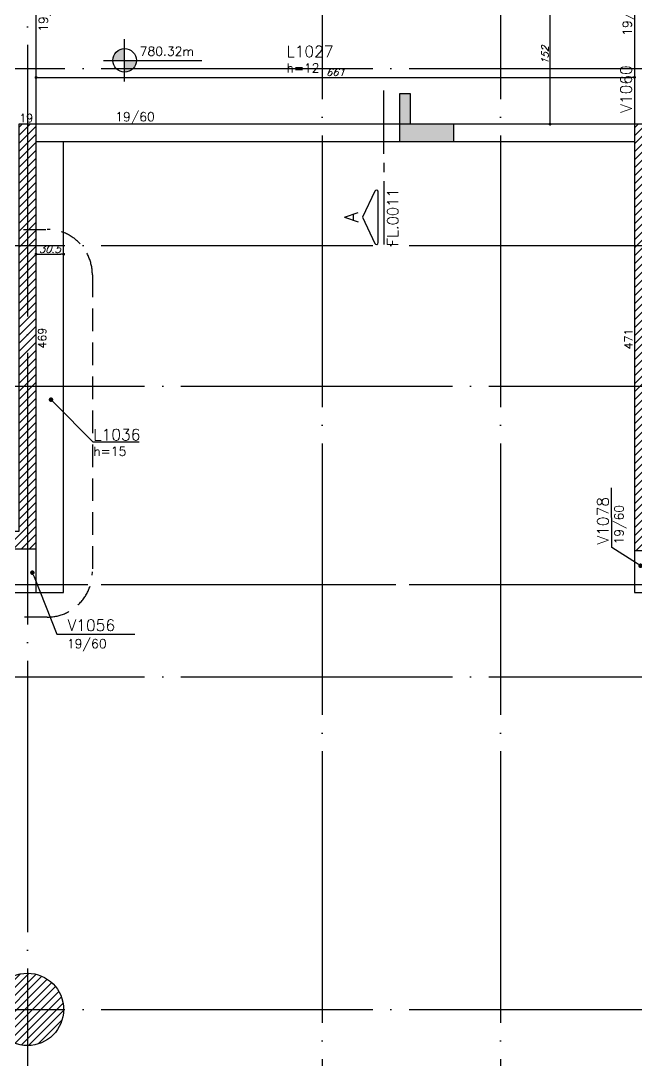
# Model space of a CAD drawing. Extents: x -4723 to 4922, y -2048 to 2452.
# Drawn here: x 598 to 1278, y -541 to 608 of the extents above; entities that cross this region are included whole.
import ezdxf
from ezdxf import colors
from ezdxf.entities.mleader import LeaderData, LeaderLine
from ezdxf.enums import TextEntityAlignment as Align
from ezdxf.math import Vec2, Vec3

# ---------------------------------------------------------------- set-up
doc = ezdxf.new("R2010")
doc.units = 0
doc.header["$LTSCALE"] = 50
doc.header["$MEASUREMENT"] = 0
doc.linetypes.add('DASHED', pattern=[0.75, 0.5, -0.25])
doc.linetypes.add('EIXO', pattern=[6.8, 6, -0.4, 0, -0.4])
doc.layers.get('0').update_dxf_attribs({"linetype": 'CONTINUOUS'})
doc.layers.get('DEFPOINTS').update_dxf_attribs({"linetype": 'CONTINUOUS'})
for name, color, linetype in [('242', 3, 'CONTINUOUS'), ('F-AUX-RED', 1, 'CONTINUOUS'), ('F-CORTE', 4, 'CONTINUOUS'), ('F-CORTE-INDICAÇÃO', 4, 'CONTINUOUS'), ('F-COTAS', 106, 'CONTINUOUS'), ('F-EIXO', 12, 'EIXO'), ('F-LAJES', 3, 'CONTINUOUS'), ('F-LAJES-DIM', 2, 'CONTINUOUS'), ('F-LAJES-NOME', 4, 'CONTINUOUS'), ('F-NÍVEL-PLANTA', 2, 'CONTINUOUS'), ('F-PILARES-DIM', 172, 'CONTINUOUS'), ('F-PILARES-HACH', 174, 'CONTINUOUS'), ('F-PILARES-S', 170, 'CONTINUOUS'), ('F-SOLIDO-CORTE', 71, 'CONTINUOUS'), ('F-TEXTO', 6, 'CONTINUOUS'), ('F-VIGAS', 3, 'CONTINUOUS'), ('F-VIGAS-DIM', 2, 'CONTINUOUS'), ('F-VIGAS-NOME', 4, 'CONTINUOUS')]:
    doc.layers.add(name, color=color, linetype=linetype)
doc.styles.add('CP-TEXT-INCL', font='simplex.shx', dxfattribs={"oblique": 20})
doc.styles.add('MCP', font='simplex.shx')
doc.styles.add('ROMANS', font='simplex.shx')
doc.styles.get("Standard").update_dxf_attribs({"font": 'simplex.shx'})
doc.dimstyles.new('CP-COTAS-50', dxfattribs={"dimscale": 0.64, "dimtxt": 12.5, "dimasz": 5, "dimexe": 5, "dimexo": 5, "dimgap": 2.5, "dimtad": 1, "dimdec": 1, "dimdsep": 46, "dimtxsty": 'CP-TEXT-INCL', "dimblk1": 'DOT', "dimblk2": 'DOT', "dimsah": 1, "dimcen": 9, "dimclrd": 256, "dimclre": 256, "dimclrt": 256, "dimadec": 0, "dimazin": 0, "dimtfac": 1, "dimtdec": 1, "dimtmove": 2, "dimatfit": 3, "dimldrblk": 'DOT', "dimfxl": 0, "dimtolj": 1, "dimarcsym": 0})

# ---------------------------------------------------------------- blocks, each defined once
blk = doc.blocks.new('Nível - Planta')
at = {"layer": 'F-NÍVEL-PLANTA'}
h = blk.add_hatch(color=71, dxfattribs=at)
h.paths.add_polyline_path([(0, 0), (0, 0.26, 0.414214), (-0.26, 0)])
h.paths.add_polyline_path([(0.26, 0), (0, 0), (0, -0.26, 0.414214)])
for p, q in [((0, -0.469), (0, 0.469)), ((-0.469, 0), (1.704, 0))]:
    blk.add_line(p, q, dxfattribs=at)
blk.add_circle((0, 0), 0.26, dxfattribs=at)
at = {"layer": 'F-TEXTO', "color": 3, "style": 'MCP'}
blk.add_attdef('NÍVEL', (0.333, 0.102), '', height=0.2, dxfattribs=at)
blk = doc.blocks.new('_DOT')
at = {"color": 0, "linetype": 'ByBlock'}
blk.add_line((-0.5, 0), (-1, 0), dxfattribs=at)
at = {"color": 0, "linetype": 'ByBlock', "const_width": 0.5}
blk.add_lwpolyline([(-0.25, 0, 1), (0.25, 0, 1)], format="xyb", close=True, dxfattribs=at)
blk = doc.blocks.new('*U48')
at = {"layer": 'F-EIXO'}
blk.add_line((0, 0), (7285, 0), dxfattribs=at)
at = {"layer": 'F-TEXTO', "style": 'ROMANS'}
blk.add_attdef('EIXO', text='', height=17.5, dxfattribs=at).set_placement((-28.2072, 0), align=Align.MIDDLE_CENTER)
blk = doc.blocks.new('*U49')
at = {"layer": 'F-EIXO'}
blk.add_line((0, 0), (7285, 0), dxfattribs=at)
at = {"layer": 'F-TEXTO', "style": 'ROMANS'}
blk.add_attdef('EIXO', text='', height=17.5, dxfattribs=at).set_placement((-28.2072, 0), align=Align.MIDDLE_CENTER)
blk = doc.blocks.new('*U50')
at = {"layer": 'F-EIXO'}
blk.add_line((0, 0), (7197, 0), dxfattribs=at)
at = {"layer": 'F-TEXTO', "style": 'ROMANS'}
blk.add_attdef('EIXO', text='', height=17.5, dxfattribs=at).set_placement((-28.2072, 0), align=Align.MIDDLE_CENTER)
blk = doc.blocks.new('*U30')
at = {"layer": 'F-EIXO'}
blk.add_line((0, 0), (0, -2755), dxfattribs=at)
at = {"layer": 'F-TEXTO', "style": 'ROMANS'}
blk.add_attdef('EIXO', text='', height=17.5, rotation=360, dxfattribs=at).set_placement((0, 28.2072), align=Align.MIDDLE_CENTER)
blk = doc.blocks.new('*U34')
at = {"layer": 'F-EIXO'}
blk.add_line((0, 0), (7285, 0), dxfattribs=at)
at = {"layer": 'F-TEXTO', "style": 'ROMANS'}
blk.add_attdef('EIXO', text='', height=17.5, dxfattribs=at).set_placement((-28.2072, 0), align=Align.MIDDLE_CENTER)
blk = doc.blocks.new('*U36')
at = {"layer": 'F-EIXO'}
blk.add_line((0, 0), (7285, 0), dxfattribs=at)
at = {"layer": 'F-TEXTO', "style": 'ROMANS'}
blk.add_attdef('EIXO', text='', height=17.5, dxfattribs=at).set_placement((-28.2072, 0), align=Align.MIDDLE_CENTER)
blk = doc.blocks.new('*U27')
at = {"layer": 'F-EIXO'}
blk.add_line((0, 0), (7285, 0), dxfattribs=at)
at = {"layer": 'F-TEXTO', "style": 'ROMANS'}
blk.add_attdef('EIXO', text='', height=17.5, dxfattribs=at).set_placement((-28.2072, 0), align=Align.MIDDLE_CENTER)
blk = doc.blocks.new('*U42')
at = {"layer": 'F-EIXO'}
blk.add_line((0, 0), (0, -2655), dxfattribs=at)
at = {"layer": 'F-TEXTO', "style": 'ROMANS'}
blk.add_attdef('EIXO', text='', height=17.5, rotation=360, dxfattribs=at).set_placement((0, 28.2), align=Align.MIDDLE_CENTER)
blk = doc.blocks.new('*U44')
at = {"layer": 'F-EIXO'}
blk.add_line((0, 0), (0, -2655), dxfattribs=at)
at = {"layer": 'F-TEXTO', "style": 'ROMANS'}
blk.add_attdef('EIXO', text='', height=17.5, rotation=360, dxfattribs=at).set_placement((0, 28.2), align=Align.MIDDLE_CENTER)
blk = doc.blocks.new('*U38')
at = {"layer": 'F-EIXO'}
blk.add_line((0, 0), (7197, 0), dxfattribs=at)
at = {"layer": 'F-TEXTO', "style": 'ROMANS'}
blk.add_attdef('EIXO', text='', height=17.5, dxfattribs=at).set_placement((-28.2072, 0), align=Align.MIDDLE_CENTER)
blk = doc.blocks.new('*D182')
at = {"layer": 'DEFPOINTS', "color": 0, "linetype": 'Continuous', "transparency": 16777216}
for p in [(1182.7, 645.5), (1182.7, 645.5), (1182.7, 493.5)]:
    blk.add_point(p, dxfattribs=at)
at = {"layer": 'F-COTAS', "linetype": 'Continuous', "lineweight": -2, "transparency": 16777216}
blk.add_line((1182.7, 496.7), (1182.7, 642.3), dxfattribs=at)
at = {"layer": 'F-COTAS', "linetype": 'Continuous', "lineweight": -2, "transparency": 16777216, "xscale": 3.2, "yscale": 3.2, "zscale": 3.2}
for p, rotation in [((1182.7, 645.5), 90), ((1182.7, 493.5), 270)]:
    blk.add_blockref('_DOT', p, dxfattribs=dict(at, rotation=rotation))
at = {"layer": 'F-COTAS', "linetype": 'Continuous', "transparency": 16777216, "insert": (1177.1, 569.5), "char_height": 8, "attachment_point": 5, "rotation": 90, "style": 'CP-TEXT-INCL'}
blk.add_mtext('\\A1;152', dxfattribs=at)
blk = doc.blocks.new('*D247')
at = {"layer": 'DEFPOINTS', "color": 0, "linetype": 'Continuous', "transparency": 16777216}
for p in [(615, 349.8), (645.5, 349.8), (645.5, 349.8)]:
    blk.add_point(p, dxfattribs=at)
at = {"layer": 'F-COTAS', "linetype": 'Continuous', "lineweight": -2, "transparency": 16777216}
blk.add_line((618.2, 349.8), (642.3, 349.8), dxfattribs=at)
at = {"layer": 'F-COTAS', "linetype": 'Continuous', "lineweight": -2, "transparency": 16777216, "xscale": 3.2, "yscale": 3.2, "zscale": 3.2, "rotation": 180}
blk.add_blockref('_DOT', (615, 349.8), dxfattribs=at)
at = {"layer": 'F-COTAS', "linetype": 'Continuous', "lineweight": -2, "transparency": 16777216, "xscale": 3.2, "yscale": 3.2, "zscale": 3.2}
blk.add_blockref('_DOT', (645.5, 349.8), dxfattribs=at)
at = {"layer": 'F-COTAS', "linetype": 'Continuous', "transparency": 16777216, "insert": (630.2, 355.4), "char_height": 8, "attachment_point": 5, "style": 'CP-TEXT-INCL'}
blk.add_mtext('\\A1;30.5', dxfattribs=at)
blk = doc.blocks.new('*D250')
at = {"layer": 'DEFPOINTS', "color": 0, "linetype": 'Continuous', "transparency": 16777216}
for p in [(615, 545.2), (1276, 545.2), (1276, 545.2)]:
    blk.add_point(p, dxfattribs=at)
at = {"layer": 'F-COTAS', "linetype": 'Continuous', "lineweight": -2, "transparency": 16777216}
blk.add_line((618.2, 545.2), (1272.8, 545.2), dxfattribs=at)
at = {"layer": 'F-COTAS', "linetype": 'Continuous', "lineweight": -2, "transparency": 16777216, "xscale": 3.2, "yscale": 3.2, "zscale": 3.2, "rotation": 180}
blk.add_blockref('_DOT', (615, 545.2), dxfattribs=at)
at = {"layer": 'F-COTAS', "linetype": 'Continuous', "lineweight": -2, "transparency": 16777216, "xscale": 3.2, "yscale": 3.2, "zscale": 3.2}
blk.add_blockref('_DOT', (1276, 545.2), dxfattribs=at)
at = {"layer": 'F-COTAS', "linetype": 'Continuous', "transparency": 16777216, "insert": (945.5, 550.8), "char_height": 8, "attachment_point": 5, "style": 'CP-TEXT-INCL'}
blk.add_mtext('\\A1;661', dxfattribs=at)
blk = doc.blocks.new('*U13')
at = {"layer": 'F-CORTE-INDICAÇÃO'}
for p, q in [((-100, 0), (-170, 0)), ((-80, 0), (-90, 0)), ((-70, 0), (0, 0))]:
    blk.add_line(p, q, dxfattribs=at)
blk.add_lwpolyline([(-112, 6, 0.802585), (-111.2, 9.8), (-140, 23.3), (-168.8, 9.8, 0.802585), (-168, 6)], format="xyb", close=True, dxfattribs=at)
at = {"layer": 'F-CORTE-INDICAÇÃO', "style": 'ROMANS'}
blk.add_attdef('CORTE', text='', height=15, dxfattribs=at).set_placement((-140, 35.8), align=Align.MIDDLE_CENTER)
at = {"layer": 'F-CORTE-INDICAÇÃO', "color": 2, "style": 'ROMANS'}
blk.add_attdef('FOLHA', text='', height=12, dxfattribs=at).set_placement((-140, -10), align=Align.MIDDLE_CENTER)

msp = doc.modelspace()

# ---------------------------------------------------------------- hatches: boundary and pattern name
at = {"layer": 'F-PILARES-HACH', "linetype": 'Continuous'}
h = msp.add_hatch(dxfattribs=at)
h.set_pattern_fill('ANSI31', color=256, scale=50, style=0)
h.paths.add_polyline_path([(615, 24.5), (615, 493.5), (596, 493.5), (596, 43.5), (376, 43.5), (376, 24.5)], flags=16)
h = msp.add_hatch(dxfattribs=at)
h.set_pattern_fill('ANSI31', color=256, scale=50, style=0)
h.paths.add_polyline_path([(1276, 22.5), (1514, 22.5), (1514, 46.5), (1295, 46.5), (1295, 493.5), (1276, 493.5)], flags=16)
h = msp.add_hatch(dxfattribs=at)
h.set_pattern_fill('ANSI31', color=256, scale=50)
edge = h.paths.add_edge_path()
edge.add_arc((605.5, -484.5), 40, 0, 360)
at = {"layer": 'F-SOLIDO-CORTE', "linetype": 'Continuous'}
msp.add_hatch(color=256, dxfattribs=at).paths.add_polyline_path([(1016.5941, 474.5), (1076.5941, 474.5), (1076.5941, 493.5), (1028.5941, 493.5), (1028.5941, 526.85), (1016.5941, 526.85)], flags=16)

# ---------------------------------------------------------------- linework, layer by layer
at = {"layer": '242', "linetype": 'Continuous'}
for p, q in [((605.5, 34), (605.5, 34)), ((605.5, -484.5), (605.5, -484.5))]:
    msp.add_line(p, q, dxfattribs=at)
at = {"layer": 'F-AUX-RED', "color": 4, "linetype": 'DASHED'}
msp.add_lwpolyline([(1.03833, 377.17591), (627.22401, 377.17591, -0.4142135624), (677.22401, 327.17591), (677.22401, -1.11274, -0.4142135624), (627.22401, -51.11274), (1.03833, -51.11274, -0.4142135624), (-48.96167, -1.11274), (-48.96167, 327.17591, -0.4142135624)], format="xyb", close=True, dxfattribs=at)
at = {"layer": 'F-CORTE', "linetype": 'Continuous'}
msp.add_lwpolyline([(1016.5941, 526.85), (1016.5941, 474.5), (1076.5941, 474.5), (1076.5941, 493.5), (1028.5941, 493.5), (1028.5941, 526.85)], dxfattribs=at)
at = {"layer": 'F-EIXO'}
msp.add_line((-3709.08918, -15), (3550.57229, -15), dxfattribs=at)
at = {"layer": 'F-LAJES', "linetype": 'Continuous'}
for p, q in [((645.5, -24), (645.5, 474.5)), ((615, -24), (645.5, -24))]:
    msp.add_line(p, q, dxfattribs=at)
at = {"layer": 'F-PILARES-S', "linetype": 'Continuous'}
for points in [[(615, 24.5), (615, 493.5), (596, 493.5), (596, 43.5), (376, 43.5), (376, 24.5), (615, 24.5)], [(1276, 22.5), (1514, 22.5), (1514, 46.5), (1295, 46.5), (1295, 493.5), (1276, 493.5), (1276, 22.5)]]:
    msp.add_lwpolyline(points, dxfattribs=at)
msp.add_circle((605.5, -484.5), 40, dxfattribs=at)
at = {"layer": 'F-SOLIDO-CORTE', "linetype": 'Continuous'}
msp.add_lwpolyline([(1016.59405, 474.5), (1076.59405, 474.5), (1076.59405, 493.5), (1028.59405, 493.5), (1028.59405, 526.85), (1016.59405, 526.85), (1016.59405, 474.5)], dxfattribs=at)
at = {"layer": 'F-VIGAS'}
for points in [[(615, 493.5), (615, 645.5)], [(1276, 645.5), (1276, 493.5)], [(1276, 493.5), (615, 493.5)], [(615, 474.5), (1276, 474.5)], [(615, -24), (615, 24.5)], [(1276, 22.5), (1276, -24)], [(19, -24), (615, -24)], [(1276, -24), (1504.5, -24)]]:
    msp.add_lwpolyline(points, dxfattribs=at)

# ---------------------------------------------------------------- block references
at = {"layer": 'F-CORTE-INDICAÇÃO', "linetype": 'Continuous', "rotation": 90}
msp.add_blockref('*U13', (998.9744, 530.60158), dxfattribs=at).add_auto_attribs({'FOLHA': 'FL.0011', 'CORTE': 'A'})
at = {"layer": 'F-EIXO', "linetype": 'Continuous'}
for name, p in [('*U30', (605.5, 1941.3568)), ('*U42', (931, 1841.3568)), ('*U44', (1128, 1841.3568)), ('*U48', (-3734.2742, 555)), ('*U36', (-3734.2742, 359.5)), ('*U38', (-3646.3202, 204)), ('*U34', (-3734.2742, -15)), ('*U27', (-3734.2742, -15)), ('*U50', (-3646.3202, -117)), ('*U49', (-3734.2742, -484.5))]:
    msp.add_blockref(name, p, dxfattribs=at)
at = {"layer": 'F-NÍVEL-PLANTA', "linetype": 'Continuous', "xscale": 50, "yscale": 50, "zscale": 50}
msp.add_blockref('Nível - Planta', (712.8622, 563.9922), dxfattribs=at).add_auto_attribs({'NÍVEL': '780.32m'})

# ---------------------------------------------------------------- texts
at = {"layer": 'F-LAJES-DIM', "linetype": 'Continuous', "style": 'MCP'}
for s, p in [('h=12', (891.57965, 550.54923)), ('h=15', (678.37027, 127.16771))]:
    msp.add_text(s, height=10, dxfattribs=at).set_placement(p)
at = {"layer": 'F-LAJES-NOME', "linetype": 'Continuous', "style": 'MCP'}
for s, p in [('L1027', (891.57965, 567.54923)), ('L1036', (678.37027, 144.16771))]:
    msp.add_text(s, height=12.5, dxfattribs=at).set_placement(p)
at = {"layer": 'F-PILARES-DIM', "linetype": 'Continuous', "style": 'MCP'}
msp.add_text('19', height=9, dxfattribs=at).set_placement((596.5, 495.75))
for s, p in [('469', (626.25, 245.5)), ('471', (1273.75, 244.5))]:
    msp.add_text(s, height=9, rotation=90, dxfattribs=at).set_placement(p)
at = {"layer": 'F-VIGAS-DIM', "linetype": 'Continuous', "style": 'MCP'}
for p in [(628.04737, 595.43982), (1272.875, 591), (1263.90843, 29.11736)]:
    msp.add_text('19/60', height=10, rotation=90, dxfattribs=at).set_placement(p)
for p in [(702.5, 496.625), (649.25, -85.5)]:
    msp.add_text('19/60', height=10, dxfattribs=at).set_placement(p)
at = {"layer": 'F-VIGAS-NOME', "linetype": 'Continuous', "style": 'MCP'}
for s, p in [('V1060', (1272.875, 506)), ('V1078', (1247.2672, 29.03597))]:
    msp.add_text(s, height=12.5, rotation=90, dxfattribs=at).set_placement(p)
msp.add_text('V1056', height=12.5, dxfattribs=at).set_placement((649.88129, -66.38453))

# ---------------------------------------------------------------- dimensions: what is measured, and where the dimension line sits
at = {"layer": 'F-COTAS', "linetype": 'Continuous'}
for base, p1, p2, angle, picture, middle in [((1182.72385, 645.5), (1182.72385, 493.5), (1182.72385, 645.5), 270, '*D182', (1177.12385, 569.5)), ((1276, 545.15693), (615, 545.15693), (1276, 545.15693), 180, '*D250', (945.5, 550.75693)), ((645.5, 349.78559), (615, 349.78559), (645.5, 349.78559), 180, '*D247', (630.25, 355.38559))]:
    dim = msp.add_linear_dim(base=base, p1=p1, p2=p2, angle=angle, dimstyle='CP-COTAS-50', dxfattribs=at)
    dim.commit()
    dim.dimension.update_dxf_attribs({"geometry": picture, "text_midpoint": middle})

# ---------------------------------------------------------------- leaders
at = {"layer": 'F-AUX-RED', "linetype": 'Continuous'}
ml = msp.add_multileader_mtext('Standard', dxfattribs=at)
ml.set_content('', color=256)
ml.set_leader_properties()
ml.set_arrow_properties(name='DOT')
ml.build(insert=Vec2(0, 0))
ml.multileader.update_dxf_attribs({"text_right_attachment_type": 6, "dogleg_length": 0.36, "arrow_head_size": 5})
ctx = ml.context
ctx.base_point, ctx.char_height, ctx.arrow_head_size, ctx.landing_gap_size, ctx.plane_origin = Vec3(728.88009, 142.59005), 5, 5, 0.09, Vec3(631.56121, 189.14539)
ctx.right_attachment = 6
notes = []
notes.append((ctx, [(0, (1, 1, 0), (677.6295, 142.59005), (1, 0), 51.25059, [(0, [(631.56121, 189.14539)], 0, [])])]))
ctx.mtext.insert, ctx.mtext.flow_direction = Vec3(728.97009, 145.09005), 5
ml = msp.add_multileader_mtext('Standard', dxfattribs=at)
ml.set_content('', color=256)
ml.set_leader_properties()
ml.set_arrow_properties(name='DOT')
ml.build(insert=Vec2(0, 0))
ml.multileader.update_dxf_attribs({"text_right_attachment_type": 6, "dogleg_length": 0.36, "arrow_head_size": 5})
ctx = ml.context
ctx.base_point, ctx.char_height, ctx.arrow_head_size, ctx.landing_gap_size, ctx.plane_origin, ctx.plane_x_axis, ctx.plane_y_axis = Vec3(1250.43926, 91.59568), 0.18, 5, 0.09, Vec3(1282.54549, 5.65792), Vec3(-0.0059121295, 0.9999825232), Vec3(-0.9999825232, -0.0059121295)
ctx.right_attachment = 6
notes.append((ctx, [(0, (1, 1, 0), (1250.82856, 25.74992), (-0.0059121295, 0.9999825232), 65.84692, [(0, [(1282.54549, 5.65792)], 0, [])])]))
ctx.mtext.insert, ctx.mtext.text_direction, ctx.mtext.rotation, ctx.mtext.flow_direction = Vec3(1250.52873, 91.68621), Vec3(0.0059121295, -0.9999825232), 4.7183011443, 5
ml = msp.add_multileader_mtext('Standard', dxfattribs=at)
ml.set_content('', color=256)
ml.set_leader_properties()
ml.set_arrow_properties(name='DOT')
ml.build(insert=Vec2(0, 0))
ml.multileader.update_dxf_attribs({"text_right_attachment_type": 6, "dogleg_length": 0.36, "arrow_head_size": 5})
ctx = ml.context
ctx.base_point, ctx.char_height, ctx.arrow_head_size, ctx.landing_gap_size, ctx.plane_origin = Vec3(724, -70), 0.18, 5, 0.09, Vec3(611, -2)
ctx.right_attachment = 6
notes.append((ctx, [(0, (1, 1, 0), (638, -70), (1, 0), 86, [(0, [(611, -2)], 0, [])])]))
ctx.mtext.insert, ctx.mtext.flow_direction = Vec3(724.09, -69.91), 5
for ctx, leaders in notes:
    for number, flags, end, landing, length, lines in leaders:
        leader = LeaderData()
        leader.index, (leader.has_last_leader_line, leader.has_dogleg_vector, leader.attachment_direction) = number, flags
        leader.last_leader_point, leader.dogleg_vector, leader.dogleg_length = Vec3(end), Vec3(landing), length
        for number, points, colour, breaks in lines:
            line = LeaderLine()
            line.index, line.vertices, line.color, line.breaks = number, Vec3.list(points), colors.encode_raw_color(colour), breaks
            leader.lines.append(line)
        ctx.leaders.append(leader)

doc.saveas('drawing.dxf')
